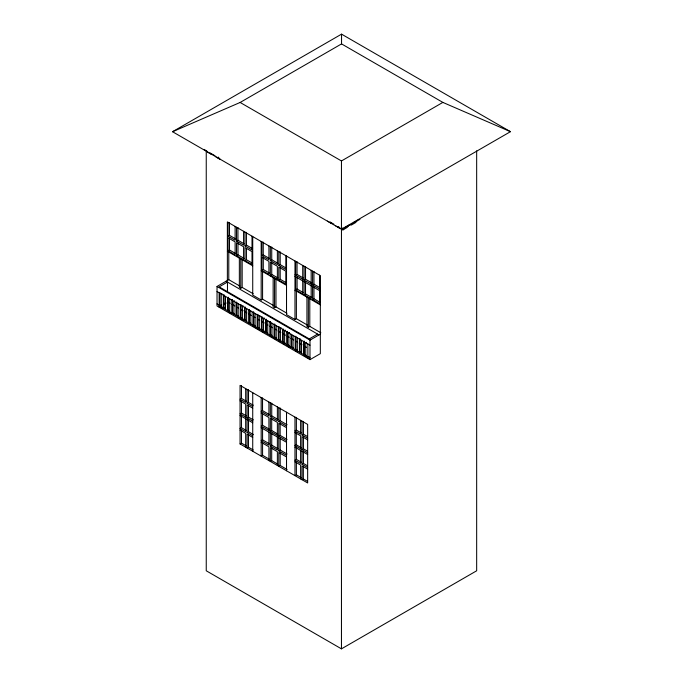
<?xml version="1.0" encoding="UTF-8"?>
<svg xmlns="http://www.w3.org/2000/svg" width="683" height="683" viewBox="0 0 683 683"><rect width="100%" height="100%" fill="white"/><g stroke="black" fill="none" stroke-linecap="round" stroke-linejoin="round"><path stroke-width="1.02" d="M219.141 307.196L219.141 292.734L219.849 292.333L219.849 305.429L219.141 305.839L307.871 357.064L307.871 343.967M224.075 307.871L224.075 294.766L223.367 295.176L223.367 308.272L224.075 307.871L225.484 308.682M225.484 309.493L225.484 296.396M227.593 297.617L227.593 310.714L228.293 310.313L229.701 311.124M228.293 310.304L228.293 297.207M229.701 311.935L229.701 298.83M232.519 312.746L232.519 299.649L231.819 300.05L231.819 313.156L232.519 312.746L234.636 313.967L233.928 314.376L233.928 301.271L234.636 300.87M236.745 315.187L236.745 302.082L236.045 302.492L236.045 315.597L236.745 315.187L238.862 316.408L238.154 316.818L238.154 303.713M240.988 317.638L240.988 304.533L240.279 304.942L240.279 318.039L240.988 317.638L243.097 318.85L242.397 319.26L242.397 306.163L243.097 305.753M245.214 320.071L245.214 306.974L244.505 307.384L244.505 320.481L245.214 320.079L246.623 320.89M246.623 321.702L246.623 308.596M248.732 309.817L248.732 322.922L249.44 322.513L250.849 323.324M249.44 322.513L249.44 309.416M250.849 324.143L250.849 311.038M253.666 324.954L253.666 311.849L252.958 312.259L252.958 325.356L253.666 324.954L255.075 325.765M255.075 326.576L255.075 313.48M257.184 314.701L257.184 327.797L257.892 327.396L260.001 328.608L259.292 329.018L259.292 315.922L260.001 315.512M257.884 327.396L257.892 314.291M262.11 316.733L261.41 317.134L261.41 330.239L262.11 329.829L262.11 317.74M266.336 332.271L266.336 319.174L265.636 319.576L265.636 332.681L266.336 332.271L267.745 333.082M267.745 333.902L267.745 320.797M269.862 322.017L269.862 335.114L270.562 334.713L271.962 335.515M270.562 334.713L270.562 321.608M271.962 336.326L271.962 323.23M342.866 229.949L344.924 227.516L349.15 225.074L347.092 227.507L342.866 229.949L342.866 227.857M355.058 221.659L351.318 225.066L355.544 222.632L357.593 220.199M172.534 131.725L341.543 34.15L510.466 131.674L341.457 229.257L172.534 131.725L240.134 102.459L341.543 43.908L442.866 102.407L510.466 131.674M240.134 102.459L341.457 160.949L442.866 102.407M228.079 222.342L228.079 236.173L229.488 235.353L235.652 238.913M236.531 227.226L236.531 241.048L237.94 240.237L244.104 243.797M228.079 250.806L235.123 254.879L235.123 241.867L228.079 237.795L228.079 250.806L229.488 249.995L235.652 253.555M244.984 232.109L244.984 245.931L246.435 245.095L252.59 248.646M236.531 255.69L243.575 259.753L243.575 246.742L236.531 242.678L236.531 255.69L237.983 254.853L244.147 258.405M244.984 260.565L252.018 264.628L252.018 251.617L244.984 247.553L244.984 260.565L246.435 259.728L252.59 263.279M261.879 241.859L261.879 255.681L263.245 254.896L269.409 258.456M227.371 280.491L227.371 221.941L320.327 275.608L320.327 353.674L309.988 359.642L217.032 305.975L217.032 286.459L228.779 279.671L239.835 286.057M270.331 246.742L270.331 260.565L271.74 259.753L277.904 263.305M261.879 270.323L268.923 274.387L268.923 261.376L261.879 257.312L261.879 270.323L263.288 269.512L269.452 273.063M221.958 293.545L221.258 293.955L221.258 307.051L221.958 306.65L219.849 305.429M278.784 251.617L278.784 265.439L280.192 264.628L285.468 267.676M239.349 258.131L239.349 287.406L240.757 288.217L242.166 287.406L253.214 293.775M359.941 219.405L353.367 222.632M270.331 275.198L277.375 279.27L277.375 266.259L270.331 262.187L270.331 275.198L271.74 274.387L277.904 277.947M219.849 304.72L219.141 305.122L217.032 303.909M270.331 276.017L271.74 275.198M219.977 306.052L221.642 305.088M223.307 304.131L225.808 302.689M223.452 304.703L226.039 303.209M278.784 280.081L285.827 284.145L285.827 271.134L278.784 267.07L278.784 280.081L280.192 279.27L285.468 282.318M303.209 277.972L297.045 274.412L295.679 275.198L295.679 261.376M252.727 236.574L252.727 295.124L261.179 299.999L262.579 299.188L273.635 305.566M311.704 282.822L305.532 279.262L304.123 280.073L304.123 266.25M295.679 276.828L295.679 289.84L297.088 289.029L303.252 292.58M320.114 287.731L313.949 284.171L312.583 284.956L312.583 271.134M273.149 277.639L273.149 306.915L274.557 307.726L275.966 306.915L287.014 313.292M304.123 281.695L304.123 294.706L305.532 293.895L311.704 297.464M264.227 317.954L263.518 318.355L263.518 331.46L264.227 331.05L262.11 329.829M312.583 286.587L312.583 299.598L313.949 298.804L320.114 302.364M286.527 256.091L286.527 314.641L294.979 319.516L296.388 318.705L307.427 325.082M281.114 327.703L280.406 328.105L280.406 341.21L281.114 340.8L278.997 339.579L278.297 339.989L278.297 326.884M283.223 328.924L282.523 329.326L282.523 342.431L283.223 342.021L285.34 343.242L284.632 343.651L284.632 330.546L285.34 330.137M289.566 332.578L288.858 332.988L288.858 346.085L289.566 345.683L287.449 344.463L286.749 344.872L286.749 331.767M306.94 297.156L306.94 326.423L308.349 327.242L309.8 326.397L320.856 332.783M293.084 347.715L291.675 346.904L290.975 347.305L290.975 334.209M304.353 341.116L303.645 341.526L303.645 354.631L304.353 354.221L306.462 355.442L305.762 355.843L305.762 342.746L306.462 342.337M309.279 338.905L317.612 334.098M217.032 286.459L309.988 340.125L320.327 334.158M295.901 349.337L295.201 349.747L295.201 336.642L295.901 336.241L295.901 349.337L297.31 350.157M301.536 352.59L300.127 351.779L299.427 352.189L299.427 339.084M246.29 401.186L241.458 398.394L240.049 399.205L245.684 402.458L245.684 388.636M247.092 389.455L247.092 403.277L248.501 402.458L253.325 405.25M246.29 415.819L241.458 413.036L240.049 413.847L252.727 421.163M253.325 419.883L248.501 417.1L247.092 417.911L247.092 404.899L252.727 408.152M269.426 414.598L262.537 410.62L261.179 411.405L268.923 415.879L268.923 402.056M246.29 430.461L241.458 427.669L240.049 428.48L245.684 431.733L245.684 418.722M270.331 402.868L270.331 416.69L271.74 415.879L277.904 419.439M247.092 419.541L247.092 432.552L248.501 431.733L253.325 434.525M269.426 429.231L262.537 425.253L261.179 426.047L286.527 440.68M240.049 443.933L307.657 482.966L307.657 424.416L240.049 385.383L240.049 443.933L241.458 443.122L246.29 445.905M278.784 407.751L278.784 421.573L280.192 420.754L287.073 424.732M277.853 434.098L271.697 430.538L270.331 431.332L270.331 418.32L277.375 422.384L277.375 435.395M253.282 450.003L248.458 447.211L247.092 447.997L247.092 434.175L252.727 437.427M269.469 443.839L262.579 439.869L261.179 440.68L268.923 445.154L268.923 432.143M287.031 439.4L280.141 435.421L278.784 436.206L278.784 423.195L286.527 427.669M301.212 432.894L296.388 430.111L294.979 430.922L300.614 434.175L300.614 420.352M270.331 432.954L270.331 445.965L271.74 445.154L277.904 448.714M269.469 459.292L262.579 455.313L261.179 456.133L261.179 397.583M302.023 421.163L302.023 434.986L303.431 434.175L307.452 436.497M278.784 437.837L278.784 450.848L280.192 450.029L287.073 454.007M301.126 447.587L296.294 444.795L294.979 445.555L307.657 452.88M277.853 464.184L271.697 460.632L270.331 461.418L270.331 447.596L277.375 451.659L277.375 465.482M307.452 451.139L303.431 448.808L302.023 449.627L302.023 436.616L307.657 439.869M287.073 469.46L280.192 465.482L278.784 466.293L278.784 452.47L286.527 456.944M301.212 462.169L296.388 459.386L294.979 460.197L300.614 463.45L300.614 450.439M302.023 451.25L302.023 464.261L303.431 463.45L307.452 465.772M301.212 477.622L296.388 474.83L294.979 475.65L294.979 417.1M307.367 481.276L303.337 478.954L302.023 479.714L302.023 465.891L307.657 469.144M206.249 150.866L206.249 570.783L341.457 648.85L476.666 570.783L476.666 150.866M274.779 337.146L274.071 337.547L274.071 324.451L274.779 324.041L274.779 337.146L276.188 337.957M349.927 224.809L351.489 224.28L344.924 227.516M335.84 225.996L340.049 228.335L338.674 226.782M228.079 236.173L235.123 240.237L235.123 226.415M236.531 241.048L243.575 245.12L243.575 231.298M244.984 245.931L252.018 249.995L252.018 236.173M261.879 255.681L268.923 259.753L268.923 245.923M270.331 260.565L277.375 264.628L277.375 250.806M278.784 265.439L285.827 269.512L285.827 255.681M294.979 274.797L320.327 289.43M294.979 276.419L320.327 291.06M295.679 289.84L302.723 293.903L302.723 280.892M304.123 294.706L311.175 298.778L311.175 285.776M312.583 299.598L319.627 303.662L319.627 290.651M227.371 251.216L252.727 265.849M261.179 270.733L286.527 285.366M294.979 290.241L320.327 304.883M226.064 281.242L319.021 334.909M310.688 339.724L219.141 286.869L227.473 282.053L227.473 292.409M217.032 291.513L309.988 345.18M227.473 301.724L230.231 303.32M232.075 304.379L234.832 305.975M236.668 307.034L238.512 308.093M240.348 309.16L243.114 310.748M244.949 311.815L246.785 312.874M248.629 313.941L251.387 315.529M253.231 316.596L255.066 317.655M257.824 319.251L259.668 320.31M261.504 321.369L264.261 322.965M266.105 324.024L267.941 325.091M269.785 326.15L272.543 327.746M274.387 328.805L276.222 329.872M278.058 330.931L280.824 332.527M282.66 333.586L285.417 335.182M287.261 336.241L289.097 337.3M290.941 338.367L293.699 339.955M295.534 341.022L297.378 342.081M299.214 343.148L301.98 344.736M304.738 346.332L306.573 347.391M307.871 356.355L309.988 357.576M220.985 307.598L222.82 308.656M229.257 312.379L231.102 313.437M237.539 317.151L243.054 320.344M253.171 326.184L255.937 327.772M257.773 328.839L259.617 329.898M261.452 330.965L264.21 332.553M270.647 336.275L272.491 337.334M274.327 338.392L276.171 339.46M278.929 341.048L280.764 342.115M282.608 343.173L284.444 344.241M287.21 345.829L289.046 346.896M295.483 350.61L297.327 351.668M303.764 355.391L309.279 358.575M247.092 403.277L252.727 406.53M270.331 416.69L277.375 420.754L277.375 406.931M278.784 421.573L286.527 426.047M302.023 434.986L307.657 438.238M240.049 400.836L245.684 404.088L245.684 417.1M261.179 413.036L268.923 417.501L268.923 430.512M294.979 432.552L300.614 435.797L300.614 448.808M240.049 415.469L252.727 422.794M261.179 427.669L286.527 442.302M294.979 447.186L307.657 454.502M247.092 432.552L252.727 435.805M270.331 445.965L277.375 450.029L277.375 437.018M278.784 450.848L286.527 455.313M302.023 464.261L307.657 467.514M240.049 430.111L245.684 433.364L245.684 447.186M261.179 442.311L268.923 446.776L268.923 460.607M294.979 461.819L300.614 465.072L300.614 478.903M331.417 222.76L333.944 224.229M327.422 221.096L331.631 223.546L330.256 221.924M204.046 149.398L206.573 150.866M211.619 153.803L214.991 155.758M216.041 157.039L220.25 159.489L218.184 157.047M338.478 227.14L340.049 228.335M210.458 152.966L211.832 154.589L207.623 152.138L206.249 150.516M341.543 34.15L341.543 43.908M341.457 160.949L341.457 648.85M319.627 275.198L319.627 289.029M313.949 271.407L313.949 284.171M313.949 286.8L313.949 298.804M311.175 270.323L311.175 284.145M309.988 340.125L309.988 359.642M309.8 298.172L309.8 326.397M308.349 297.967L308.349 327.242M305.532 266.498L305.532 279.262M305.532 281.883L305.532 293.895M304.353 342.123L304.353 354.221M303.431 421.411L303.431 434.175M303.431 436.804L303.431 448.808M303.431 451.437L303.431 463.45M303.337 466.19L303.337 478.954M302.723 265.439L302.723 279.27M301.536 340.305L301.536 353.41M300.127 338.683L300.127 351.779M297.31 337.863L297.31 350.968M297.088 277.016L297.088 289.029M297.045 261.649L297.045 274.412M296.388 290.48L296.388 318.705M296.388 417.347L296.388 430.111M296.388 447.374L296.388 459.386M296.388 462.075L296.388 474.83M296.294 432.783L296.294 444.795M294.979 260.974L294.979 319.516M293.084 335.43L293.084 348.526M291.675 334.807L291.675 346.904M287.449 331.357L287.449 344.463M286.527 412.216L286.527 470.766M283.223 329.932L283.223 342.021M280.192 251.873L280.192 264.628M280.192 267.258L280.192 279.27M280.192 407.999L280.192 420.754M280.141 423.409L280.141 435.421M280.192 438.025L280.192 450.029M280.192 452.718L280.192 465.482M278.997 326.483L278.997 339.579M276.188 325.671L276.188 338.768M275.966 278.69L275.966 306.915M274.557 278.451L274.557 307.726M271.74 246.99L271.74 259.753M271.74 262.374L271.74 274.387M271.74 403.115L271.74 415.879M271.74 433.142L271.74 445.154M271.697 418.534L271.697 430.538M271.697 447.869L271.697 460.632M263.245 242.141L263.245 254.896M263.288 257.5L263.288 269.512M262.579 270.963L262.579 299.188M262.537 397.856L262.537 410.62M262.537 413.249L262.537 425.253M262.579 427.857L262.579 439.869M262.579 442.558L262.579 455.313M261.179 241.458L261.179 299.999M252.727 392.699L252.727 451.25M248.501 389.703L248.501 402.458M248.501 405.087L248.501 417.1M248.501 419.729L248.501 431.733M248.458 434.448L248.458 447.211M246.435 232.331L246.435 245.095M246.435 248.723L246.435 259.728M242.166 259.173L242.166 287.406M241.458 385.639L241.458 398.394M241.458 401.023L241.458 413.036M241.458 415.657L241.458 427.669M241.458 430.358L241.458 443.122M240.757 258.942L240.757 288.217M237.94 227.482L237.94 240.237M237.983 242.841L237.983 254.853M229.488 222.598L229.488 235.353M229.488 237.983L229.488 249.995M228.779 251.446L228.779 279.671"/></g></svg>
